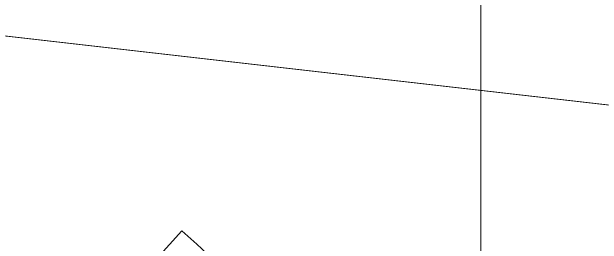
# Model space of a CAD drawing. Header units: metres. Extents: x 750 to 3116, y -341 to 1465.
# Drawn here: x 1588.11 to 1594.93, y 35.6 to 38.28 of the extents above; entities that cross this region are included whole.
import ezdxf

# ---------------------------------------------------------------- set-up
doc = ezdxf.new("R2010")
doc.units = ezdxf.units.M
for name, color, linetype, lineweight in [('Footpath', 32, 'Continuous', 18), ('grid', 252, 'Continuous', 5), ('Hidden line', 251, 'Continuous', 5), ('Wall ext', 20, 'Continuous', 18)]:
    doc.layers.add(name, color=color, linetype=linetype, lineweight=lineweight)

msp = doc.modelspace()

# ---------------------------------------------------------------- linework, layer by layer
at = {"layer": 'Footpath', "color": 252, "true_color": 0x939598}
msp.add_lwpolyline([(1553.4245, 41.9564), (1598.1566, 36.8444)], dxfattribs=at)
at = {"layer": 'grid', "color": 252}
msp.add_lwpolyline([(1593.5277, -84.1332), (1593.5277, 115.8668)], dxfattribs=at)
at = {"layer": 'Hidden line', "color": 252, "true_color": 0x939598}
msp.add_line((1590.2464, 35.5996), (1593.9376, 32.227), dxfattribs=at)
at = {"layer": 'Wall ext', "color": 252, "true_color": 0x939598}
for p, q in [((1583.3125, 28.3518), (1590.0766, 35.7548)), ((1590.0766, 35.7548), (1590.2464, 35.5996))]:
    msp.add_line(p, q, dxfattribs=at)
at = {"layer": 'Wall ext', "lineweight": 20}
msp.add_lwpolyline([(1699.9697, 23.1488), (1698.7191, 1.7688), (1695.5187, -17.6494), (1693.7501, -30.1296), (1693.5277, -34.1332), (1623.9187, -25.3653), (1577.5089, -24.4747), (1547.708, -22.6344), (1548.1166, -8.1657), (1547.2667, 13.0359), (1549.2016, 42.3427), (1551.1972, 42.211), (1618.8018, 34.4851)], close=True, dxfattribs=at)

doc.saveas('drawing.dxf')
